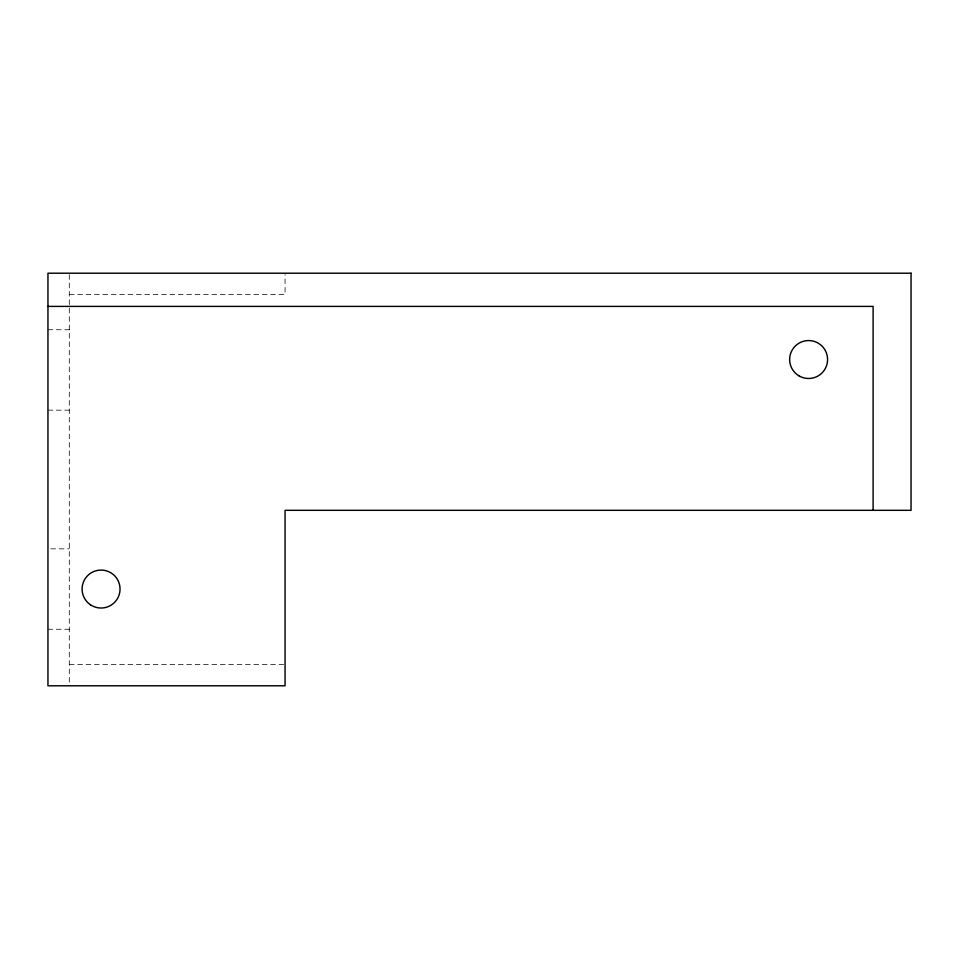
<?xml version="1.0" encoding="UTF-8"?>
<svg xmlns="http://www.w3.org/2000/svg" width="959" height="959" viewBox="0 0 959 959"><rect width="100%" height="100%" fill="white"/><g stroke="black" fill="none" stroke-linecap="round" stroke-linejoin="round"><path stroke-width="0.72" stroke-dasharray="4.79 3.6" d="M69.288 294.545L285.063 294.545L285.063 274.634M47.95 329.752L69.288 329.752M47.95 410.152L69.288 410.152M50.791 548.848L69.288 548.848M47.95 629.248L69.288 629.248M69.288 664.455L283.564 664.455M69.288 274.634L69.288 684.366"/><path stroke-width="1.44" d="M47.95 306.4L873.11 306.4L873.11 510.32M911.05 273.207L47.95 273.207L47.95 685.793L285.063 685.793L285.063 510.32L911.05 510.32L911.05 273.207M799.135 375.952A18.964 18.964 0 0 0 827.581 359.517A18.964 18.964 0 0 0 799.135 343.094A18.964 18.964 0 0 0 799.135 375.952M90.482 604.793A18.964 18.964 0 0 0 119.995 590.336A18.964 18.964 0 0 0 92.711 572.02A18.964 18.964 0 0 0 90.482 604.793"/></g></svg>
